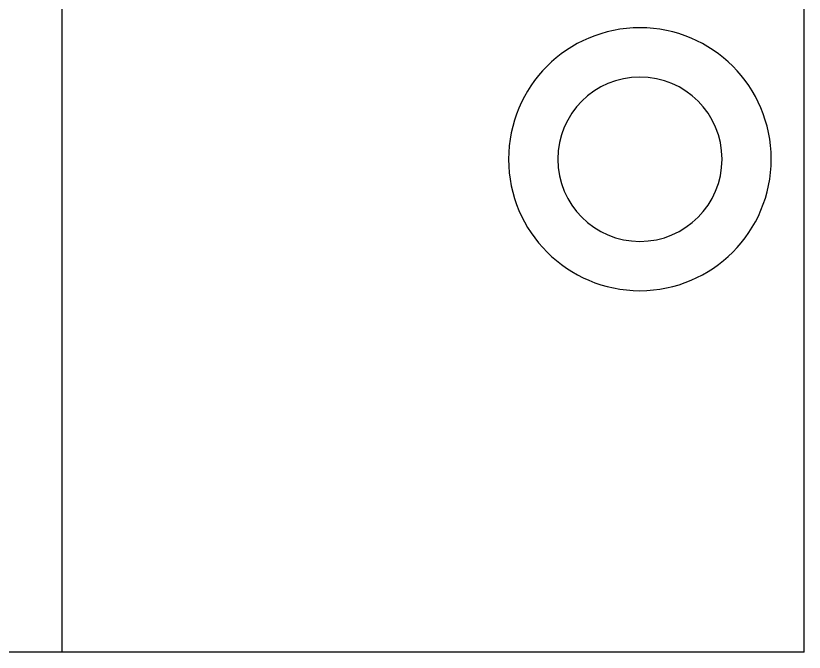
# Model space of a CAD drawing. Header units: inches. Extents: x 59 to 754, y 172 to 990.
# Drawn here: x 120.7 to 211.4, y 460.3 to 533.5 of the extents above; entities that cross this region are included whole.
import ezdxf

# ---------------------------------------------------------------- set-up
doc = ezdxf.new("R2010")
doc.units = ezdxf.units.IN
doc.header["$MEASUREMENT"] = 0
doc.layers.add('svg15406', color=7, linetype='Continuous')

msp = doc.modelspace()

# ---------------------------------------------------------------- linework, layer by layer
at = {"layer": 'svg15406', "color": 7, "lineweight": 30, "true_color": 0xffffff}
for points in [[(211.397, 460.3), (211.397, 913.844)], [(126.01, 535.118), (126.01, 460.3)], [(126.01, 460.3), (60.216, 460.3)], [(211.397, 460.3), (126.01, 460.3)]]:
    msp.add_lwpolyline(points, dxfattribs=at)
for points in [[(192.5, 532.111), (184.15, 532.104), (177.388, 525.329), (177.396, 516.979), (177.403, 508.641), (184.161, 501.883), (192.5, 501.875)], [(192.5, 501.875), (200.849, 501.883), (207.612, 508.658), (207.604, 517.007), (207.596, 525.346), (200.838, 532.104), (192.5, 532.111)], [(192.5, 526.442), (187.281, 526.442), (183.051, 522.212), (183.051, 516.993), (183.051, 511.775), (187.281, 507.545), (192.5, 507.545)], [(192.5, 507.545), (197.718, 507.545), (201.949, 511.775), (201.949, 516.993), (201.949, 522.212), (197.718, 526.442), (192.5, 526.442)]]:
    msp.add_open_spline(points, degree=3, knots=[0, 0, 0, 0, 1, 1, 1, 2, 2, 2, 2], dxfattribs=at)

doc.saveas('drawing.dxf')
